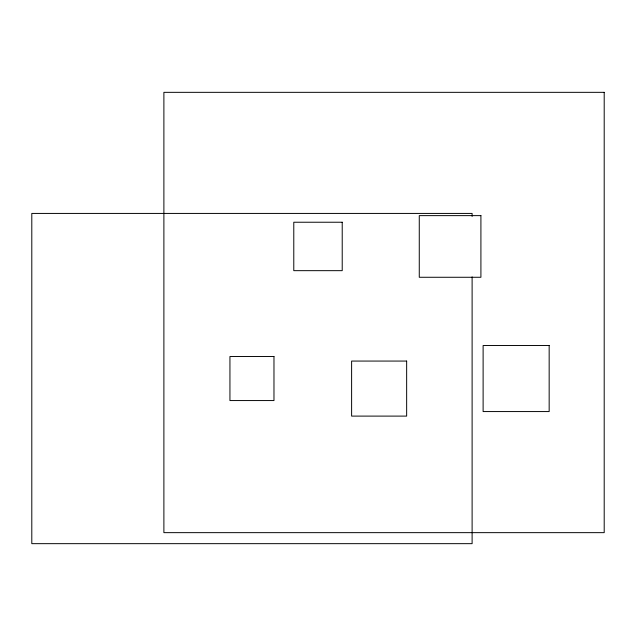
<?xml version="1.0" encoding="UTF-8"?>
<svg xmlns="http://www.w3.org/2000/svg" width="636" height="636" viewBox="0 0 636 636"><rect width="100%" height="100%" fill="white"/><g stroke="black" fill="none" stroke-linecap="round" stroke-linejoin="round"><path stroke-width="0.95" d="M472.111 216.399L472.111 213.426L31.8 213.426L31.8 543.661L472.111 543.661L472.111 276.899M604.2 92.339L163.889 92.339L163.889 532.65L604.2 532.65L604.2 92.339M480.911 215.628L419.267 215.628L419.267 277.272L480.911 277.272L480.911 215.628M342.216 222.234L293.784 222.234L293.784 270.666L342.216 270.666L342.216 222.234M549.162 345.523L483.114 345.523L483.114 411.564L549.162 411.564L549.162 345.523M273.973 356.526L229.938 356.526L229.938 400.561L273.973 400.561L273.973 356.526M406.65 361.065L351.613 361.065L351.613 416.103L406.65 416.103L406.65 361.065"/></g></svg>
